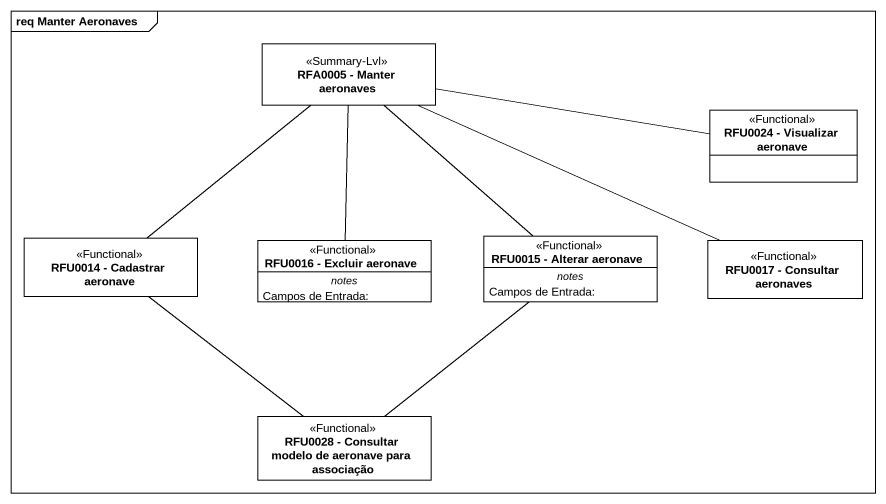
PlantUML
@startuml
mainframe req Manter Aeronaves
hide circle
hide empty members
class "RFA0005 - Manter aeronaves" as RFA0005_Manter_aeronaves <<Summary-Lvl>>
class "RFU0024 - Visualizar aeronave" as RFU0024_Visualizar_aeronave <<Functional>>
class "RFU0014 - Cadastrar aeronave" as RFU0014_Cadastrar_aeronave <<Functional>>
class "RFU0016 - Excluir aeronave" as RFU0016_Excluir_aeronave <<Functional>> {
  -- notes --
  Campos de Entrada:
}
class "RFU0015 - Alterar aeronave" as RFU0015_Alterar_aeronave <<Functional>> {
  -- notes --
  Campos de Entrada:
}
class "RFU0017 - Consultar aeronaves" as RFU0017_Consultar_aeronaves <<Functional>>
class "RFU0028 - Consultar modelo de aeronave para associação" as RFU0028_Consultar_modelo_de <<Functional>>
RFA0005_Manter_aeronaves -right- RFU0024_Visualizar_aeronave
RFA0005_Manter_aeronaves -- RFU0014_Cadastrar_aeronave
RFA0005_Manter_aeronaves -- RFU0016_Excluir_aeronave
RFA0005_Manter_aeronaves -- RFU0015_Alterar_aeronave
RFA0005_Manter_aeronaves -right- RFU0017_Consultar_aeronaves
RFU0014_Cadastrar_aeronave -- RFU0028_Consultar_modelo_de
RFU0015_Alterar_aeronave -- RFU0028_Consultar_modelo_de
@enduml
